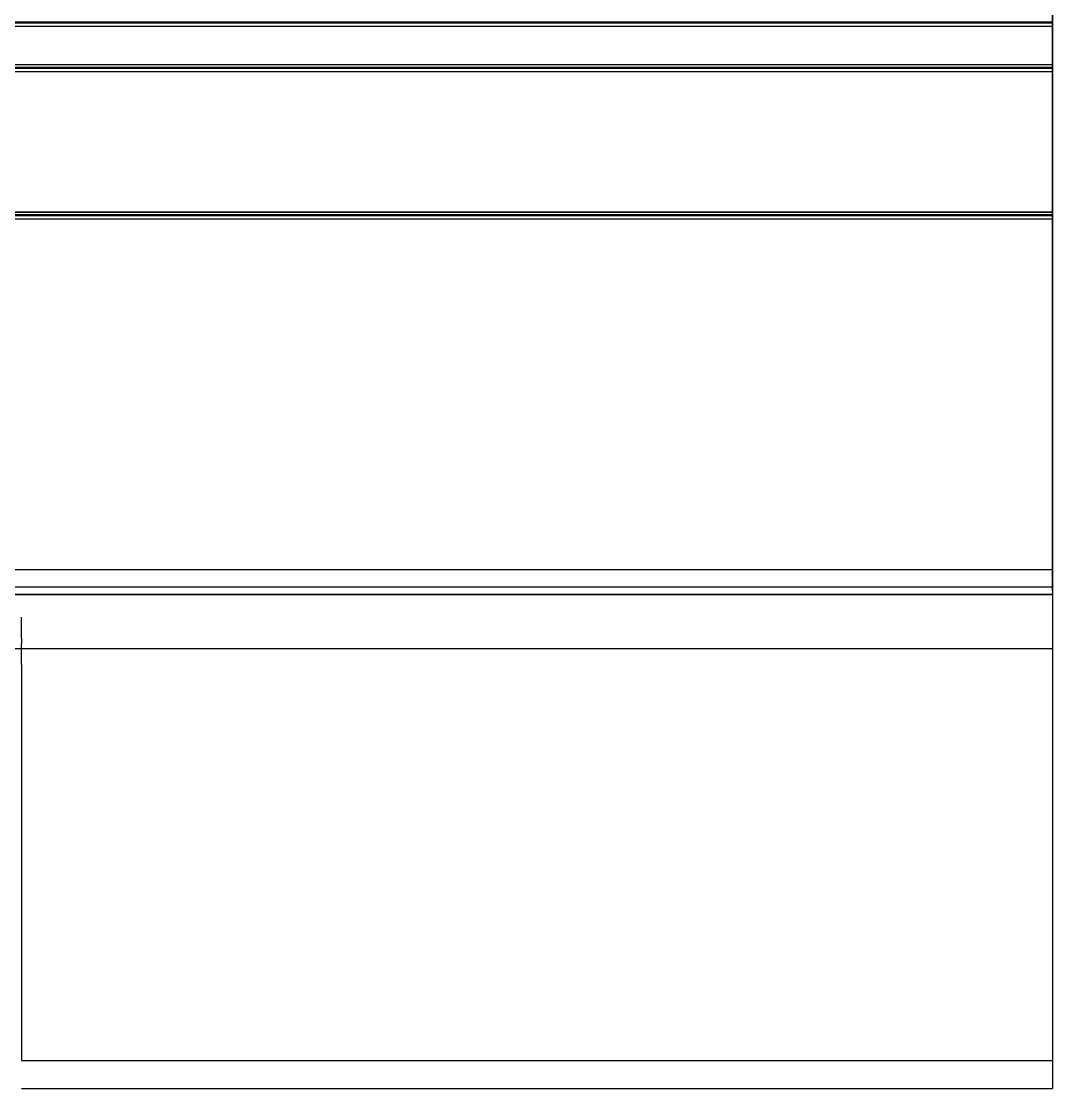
# Model space of a CAD drawing. Header units: metres. Extents: x -754 to -127, y 0 to 641.
# Drawn here: x -421.5 to -127.4, y 0 to 304.4 of the extents above; entities that cross this region are included whole.
import ezdxf

# ---------------------------------------------------------------- set-up
doc = ezdxf.new("R2010")
doc.units = ezdxf.units.M

msp = doc.modelspace()

# ---------------------------------------------------------------- linework, layer by layer
for p, q in [((-127.4, 142, -44.02), (-127.4, 322, -44.02)), ((-127.4, 142, -42.02), (-127.4, 322, -42.02)), ((-127.4, 322, -34.02), (-127.4, 142, -34.02)), ((-127.4, 304.25, -71.83), (-700, 304.25, -505.03)), ((-700, 304.25, -91.02), (-127.4, 304.25, -89.83)), ((-127.4, 304, -72.27), (-700, 304, -505.3)), ((-700, 304, -91.02), (-127.4, 304, -90.09)), ((-127.4, 303, -73.02), (-700, 303, -506.77)), ((-127.4, 303, -90.27), (-700, 303, -91.02)), ((-127.4, 304, -90.27), (-127.4, 304, -90.08)), ((-127.4, 303, -90.27), (-127.4, 304, -90.27)), ((-127.4, 303, -82.27), (-127.4, 304, -82.27)), ((-127.4, 304, -80.27), (-127.4, 304, -80.08)), ((-127.4, 303, -80.27), (-127.4, 304, -80.27)), ((-127.4, 304, -72.27), (-127.4, 304, -72.08)), ((-127.4, 303, -72.27), (-127.4, 304, -72.27)), ((-127.4, 303, -83.02), (-127.4, 292, -83.02)), ((-127.4, 303, -82.27), (-127.4, 303, -83.02)), ((-127.4, 303, -81.02), (-127.4, 292, -81.02)), ((-127.4, 303, -80.27), (-127.4, 303, -81.02)), ((-127.4, 303, -73.02), (-127.4, 292, -73.02)), ((-127.4, 303, -72.27), (-127.4, 303, -73.02)), ((-127.4, 292, -72.27), (-700, 292, -506.77)), ((-127.4, 292, -90.27), (-700, 292, -91.02)), ((-127.4, 291.25, -71.83), (-700, 291.25, -506.33)), ((-127.4, 291, -72.08), (-700, 291, -506.77)), ((-127.4, 290, -73.02), (-700, 290, -506.77)), ((-127.4, 290, -90.27), (-700, 290, -91.02)), ((-127.4, 291.73, -89.72), (-127.4, 292, -90.27)), ((-127.4, 291.73, -81.72), (-127.4, 292, -82.27)), ((-127.4, 291.73, -79.72), (-127.4, 292, -80.27)), ((-127.4, 291.73, -71.72), (-127.4, 292, -72.27)), ((-127.4, 292, -72.27), (-127.4, 292, -73.02)), ((-127.4, 291, -90.27), (-127.4, 291, -90.08)), ((-127.4, 290, -90.27), (-127.4, 291, -90.27)), ((-127.4, 290, -82.27), (-127.4, 291, -82.27)), ((-127.4, 291, -80.27), (-127.4, 291, -80.08)), ((-127.4, 290, -80.27), (-127.4, 291, -80.27)), ((-127.4, 291, -72.27), (-127.4, 291, -72.08)), ((-127.4, 290, -72.27), (-127.4, 291, -72.27)), ((-127.4, 290, -82.27), (-127.4, 290, -83.02)), ((-127.4, 250, -83.02), (-127.4, 290, -83.02)), ((-127.4, 250, -81.02), (-127.4, 290, -81.02)), ((-127.4, 290, -80.27), (-127.4, 290, -81.02)), ((-127.4, 290, -72.27), (-127.4, 290, -73.02)), ((-127.4, 290, -73.02), (-127.4, 250, -73.02)), ((-127.4, 250, -73.02), (-754, 250, -544.06)), ((-700, 250, -91.02), (-127.4, 250, -90.27)), ((-127.4, 249.73, -89.72), (-127.4, 250, -90.27)), ((-127.4, 249.73, -81.72), (-127.4, 250, -82.27)), ((-127.4, 249.73, -79.72), (-127.4, 250, -80.27)), ((-127.4, 250, -73.02), (-127.4, 250, -72.27)), ((-127.4, 249.73, -71.72), (-127.4, 250, -72.27)), ((-127.4, 249.25, -71.83), (-728, 249.25, -516.95)), ((-127.4, 249, -72.08), (-700, 249, -506.77)), ((-127.4, 248, -73.02), (-700, 248, -506.77)), ((-127.4, 248, -90.27), (-700, 248, -91.02)), ((-127.4, 249, -90.27), (-127.4, 249, -90.08)), ((-127.4, 248, -90.27), (-127.4, 249, -90.27)), ((-127.4, 248, -82.27), (-127.4, 249, -82.27)), ((-127.4, 249, -80.27), (-127.4, 249, -80.08)), ((-127.4, 248, -80.27), (-127.4, 249, -80.27)), ((-127.4, 249, -72.27), (-127.4, 249, -72.08)), ((-127.4, 248, -72.27), (-127.4, 249, -72.27)), ((-127.4, 148, -83.02), (-127.4, 248, -83.02)), ((-127.4, 248, -82.27), (-127.4, 248, -83.02)), ((-127.4, 148, -81.02), (-127.4, 248, -81.02)), ((-127.4, 248, -72.27), (-127.4, 248, -73.02)), ((-127.4, 248, -73.02), (-127.4, 148, -73.02)), ((-127.4, 148, -73.02), (-700, 148, -109.02)), ((-127.4, 148, -89.52), (-700, 148, -91.02)), ((-127.4, 143, -89.52), (-127.4, 148, -89.52)), ((-127.4, 143, -71.52), (-127.4, 148, -71.52)), ((-127.4, 148, -71.52), (-127.4, 148, -73.02)), ((-127.4, 143, -71.98), (-700, 143, -109.02)), ((-127.4, 141, -73.02), (-700, 141, -109.02)), ((-700, 141, -91.02), (-127.4, 141, -89.98)), ((-127.4, 143, -89.98), (-127.4, 141, -89.98)), ((-127.4, 143, -71.98), (-127.4, 141, -71.98)), ((-127.4, 143, -89.98), (-127.4, 143, -89.52)), ((-127.4, 143, -71.98), (-127.4, 143, -71.52)), ((-127.4, 142, -71.98), (-127.4, 142, -22.02)), ((-127.4, 142, -22.02), (-127.4, 136, -22.02)), ((-127.4, 141, -73.02), (-127.4, 141, -71.98)), ((-127.4, 141, -73.02), (-127.4, 125.5, -73.02)), ((-421.5, 134.5, -1094.84), (-421.5, 134.5, -1104.84)), ((-421.5, 128.5, -1106.82), (-421.5, 134.5, -1106.82)), ((-421.5, 134.5, -1106.82), (-421.5, 134.5, -1104.84)), ((-127.4, 136, -22.02), (-127.4, 136, -73.02)), ((-127.4, 136, -24.02), (-127.4, 134.5, -24.02)), ((-127.4, 134.5, -73.02), (-127.4, 134.5, -24.02)), ((-127.4, 134.5, -24.02), (-127.4, 134.5, -10.02)), ((-127.4, 134.5, -10.02), (-127.4, 128.5, -10.02)), ((-421.5, 128.5, -1094.84), (-421.5, 128.5, -1104.84)), ((-421.5, 128.5, -1104.82), (-421.5, 128.5, -1106.82)), ((-421.5, 128.5, -1104.84), (-421.5, 127, -1104.84)), ((-127.4, 128.5, -12.02), (-127.4, 127, -12.02)), ((-127.4, 128.5, -10.02), (-127.4, 128.5, -73.02)), ((-127.4, 125.5, -74.02), (-700, 125.5, -109.02)), ((-421.5, 127, -1104.84), (-421.5, 127, -1114.84)), ((-421.5, 121, -1116.82), (-421.5, 127, -1116.82)), ((-421.5, 127, -1116.82), (-421.5, 127, -1114.84)), ((-421.5, 121, -1102.84), (-421.5, 127, -1102.84)), ((-421.5, 127, -1102.84), (-421.5, 127, -1104.82)), ((-127.4, 127, -73.02), (-127.4, 127, -12.02)), ((-127.4, 127, -12.02), (-127.4, 127, 1.98)), ((-127.4, 127, 1.98), (-127.4, 121, 1.98)), ((-127.4, 125.5, -73.02), (-127.4, 125.5, -74.02)), ((-127.4, 125.5, -74.02), (-127.4, 119.5, -74.02)), ((-421.5, 121, -1114.82), (-421.5, 121, -1104.84)), ((-421.5, 121, -1114.82), (-421.5, 121, -1116.82)), ((-421.5, 121, -1114.84), (-421.5, 119.5, -1114.82)), ((-421.5, 121, -1104.84), (-421.5, 121, -1102.84)), ((-421.5, 119.5, -1114.82), (-421.5, 8, -1114.82)), ((-127.4, 121, 1.98), (-127.4, 121, -74.02)), ((-127.4, 121, -0.02), (-127.4, 119.5, -0.02)), ((-127.4, 119.5, -74.02), (-127.4, 8, -74.02)), ((-127.4, 119.5, -0.02), (-127.4, 8, -0.02)), ((-421.5, 8, -1120.82), (-127.4, 8, 5.98)), ((-127.4, 8, -86.02), (-127.4, 0, -86.02)), ((-127.4, 8, -68.02), (-127.4, 0, -68.02)), ((-127.4, 8, 5.98), (-127.4, 0, 5.98)), ((-421.5, 0, -1120.82), (-127.4, 0, 5.98))]:
    msp.add_line(p, q)

doc.saveas('drawing.dxf')
